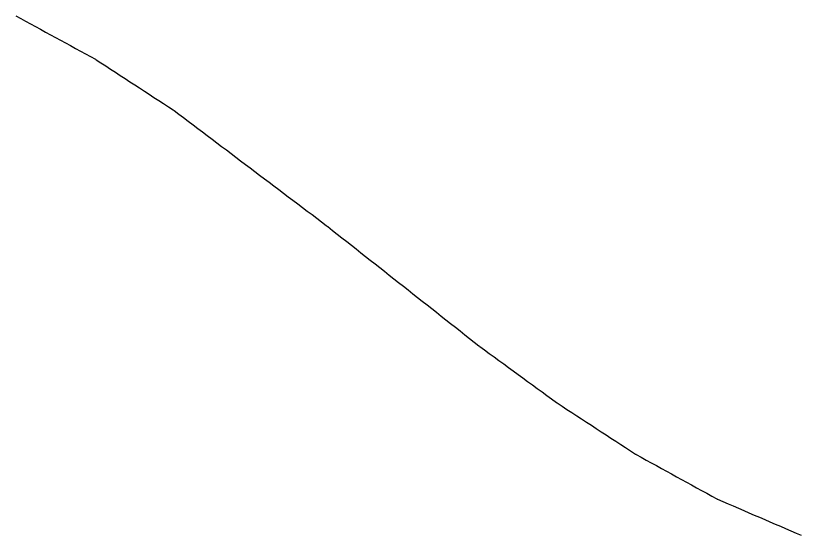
# Model space of a CAD drawing. Extents: x -32 to 115, y -51 to 70.
# Drawn here: x 53.636 to 57.749, y 62.903 to 65.625 of the extents above; entities that cross this region are included whole.
import ezdxf

# ---------------------------------------------------------------- set-up
doc = ezdxf.new("R2010")
doc.units = 0
doc.layers.add('VISIBLE', color=7, linetype='CONTINUOUS')

msp = doc.modelspace()

# ---------------------------------------------------------------- linework, layer by layer
at = {"layer": 'VISIBLE'}
msp.add_open_spline([(53.6364, 65.6252), (53.7753, 65.5492), (53.9143, 65.4731), (54.0533, 65.3971), (54.0547, 65.3963), (54.0561, 65.3955), (54.0574, 65.3946), (54.192, 65.307), (54.3266, 65.2193), (54.4612, 65.1317), (54.4625, 65.1308), (54.4639, 65.1299), (54.4652, 65.1289), (54.7309, 64.9281), (54.9966, 64.7273), (55.2623, 64.5265), (55.265, 64.5244), (55.2676, 64.5224), (55.2703, 64.5203), (55.5341, 64.3121), (55.7979, 64.1038), (56.0618, 63.8955), (56.0631, 63.8945), (56.0644, 63.8935), (56.0658, 63.8925), (56.1995, 63.7947), (56.3332, 63.6969), (56.467, 63.5991), (56.4683, 63.5982), (56.4696, 63.5972), (56.471, 63.5963), (56.6076, 63.5072), (56.7443, 63.418), (56.8809, 63.3288), (56.8822, 63.3279), (56.8836, 63.3271), (56.885, 63.3263), (57.0256, 63.2489), (57.1661, 63.1716), (57.3066, 63.0942), (57.308, 63.0934), (57.3094, 63.0927), (57.3109, 63.0921), (57.457, 63.0291), (57.6031, 62.9661), (57.7492, 62.9032)], degree=3, knots=[0, 0, 0, 0, 0.000475238, 0.000475238, 0.000475238, 0.000480015, 0.000480015, 0.000480015, 0.000961877, 0.000961877, 0.000961877, 0.000966744, 0.000966744, 0.000966744, 0.001965902, 0.001965902, 0.001965902, 0.001975968, 0.001975968, 0.001975968, 0.002984365, 0.002984365, 0.002984365, 0.002989385, 0.002989385, 0.002989385, 0.003486387, 0.003486387, 0.003486387, 0.00349133, 0.00349133, 0.00349133, 0.003980761, 0.003980761, 0.003980761, 0.003985621, 0.003985621, 0.003985621, 0.00446686, 0.00446686, 0.00446686, 0.004471656, 0.004471656, 0.004471656, 0.004948914, 0.004948914, 0.004948914, 0.004948914], dxfattribs=at)

doc.saveas('drawing.dxf')
